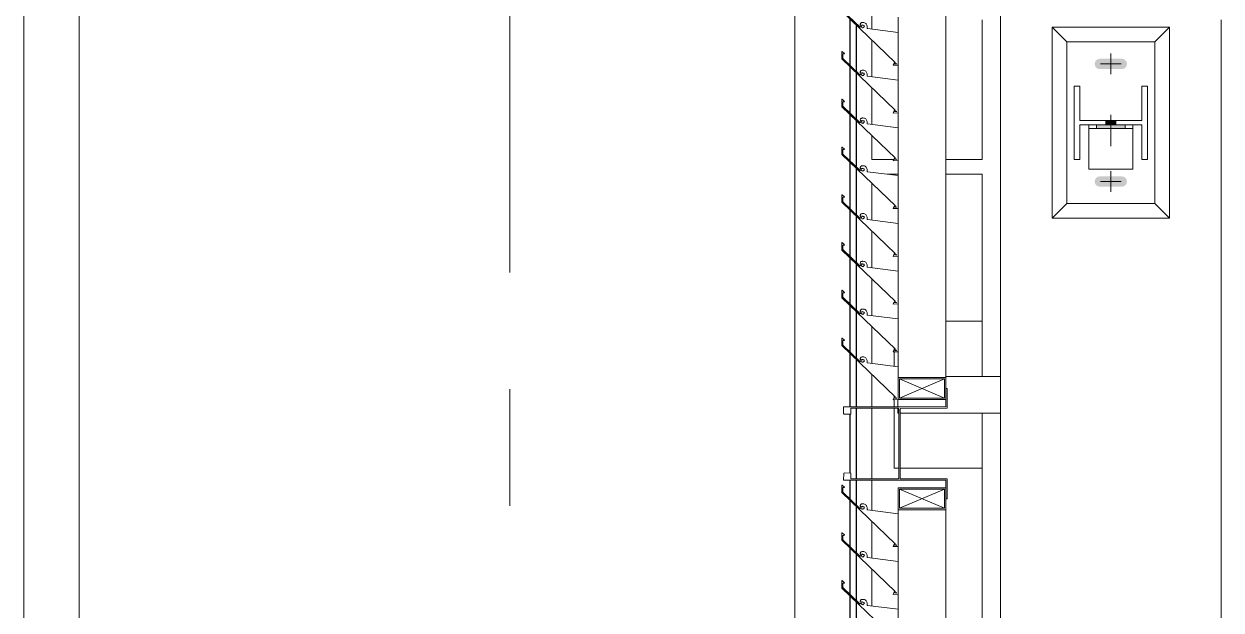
# Model space of a CAD drawing. Header units: millimetres. Extents: x -220592 to 404889, y -217665 to 38245.
# Drawn here: x -995.31 to -979.02, y -1317.69 to -1309.71 of the extents above; entities that cross this region are included whole.
import ezdxf

# ---------------------------------------------------------------- set-up
doc = ezdxf.new("R2010")
doc.units = ezdxf.units.MM
doc.linetypes.add('XKITLINE00', pattern=[0])
doc.layers.add('000 - 0_HIDE_OBJ_FRAMING_DEF_SUB_1', color=7, linetype='Continuous')
doc.layers.add('Part', color=7, linetype='Continuous', lineweight=0)
doc.layers.add('S-GRID', color=7, linetype='Continuous', lineweight=0)

# ---------------------------------------------------------------- blocks, each defined once
blk = doc.blocks.new('*A13469')
at = {"layer": 'S-GRID', "color": 7, "linetype": 'XKITLINE00', "lineweight": 0}
for p, q in [((-177.593349, 95.983905), (-177.593349, 103.921405)), ((-177.593349, 92.808905), (-177.593349, 94.396405))]:
    blk.add_line(p, q, dxfattribs=at)
blk = doc.blocks.new('*A13530')
at = {"layer": '000 - 0_HIDE_OBJ_FRAMING_DEF_SUB_1', "color": 7, "linetype": 'XKITLINE00', "lineweight": 0}
for p, q in [((-184.203349, 100.088511), (-184.203349, 87.288511)), ((-183.453349, 100.088511), (-183.453349, 87.288511))]:
    blk.add_line(p, q, dxfattribs=at)
blk = doc.blocks.new('*A13531')
at = {"layer": '000 - 0_HIDE_OBJ_FRAMING_DEF_SUB_1', "color": 7, "linetype": 'XKITLINE00', "lineweight": 0}
for p, q in [((-170.913334, 67.570805), (-170.913334, 99.680387)), ((-167.913334, 70.570805), (-167.913334, 99.420018))]:
    blk.add_line(p, q, dxfattribs=at)
blk = doc.blocks.new('*A13542')
at = {"layer": 'Part', "color": 7, "linetype": 'XKITLINE00', "lineweight": 0}
for p, q in [((-172.663349, 99.297415), (-172.663349, 99.796167)), ((-171.163349, 97.520764), (-171.163349, 99.420002)), ((-172.663349, 98.647415), (-172.663349, 99.146167)), ((-172.663349, 97.997415), (-172.663349, 98.496167)), ((-172.663349, 97.520764), (-172.663349, 97.846167)), ((-172.663349, 97.520764), (-172.368215, 97.520764)), ((-171.658652, 97.520764), (-171.163349, 97.520764))]:
    blk.add_line(p, q, dxfattribs=at)
blk = doc.blocks.new('*A13543')
at = {"layer": 'Part', "color": 7, "linetype": 'XKITLINE00', "lineweight": 0}
for p, q in [((-173.072824, 99.639018), (-173.073377, 99.539867)), ((-173.073377, 99.539867), (-172.348255, 98.843621)), ((-173.068143, 99.641486), (-173.072824, 99.639018)), ((-173.039494, 99.612598), (-173.068143, 99.641486)), ((-173.058341, 99.546233), (-173.057999, 99.60758)), ((-172.827326, 99.324831), (-173.058341, 99.546233)), ((-173.057999, 99.60758), (-173.040579, 99.607677)), ((-173.040579, 99.607677), (-173.039494, 99.612598)), ((-172.817674, 99.373452), (-172.820428, 99.368389)), ((-172.814002, 99.377895), (-172.817674, 99.373452)), ((-172.809549, 99.381553), (-172.814002, 99.377895)), ((-172.804479, 99.384293), (-172.809549, 99.381553)), ((-172.798978, 99.386012), (-172.804479, 99.384293)), ((-172.79325, 99.386648), (-172.798978, 99.386012)), ((-172.786451, 99.386746), (-172.79325, 99.386648)), ((-172.776238, 99.385961), (-172.786451, 99.386746)), ((-172.766337, 99.383338), (-172.776238, 99.385961)), ((-172.757074, 99.378965), (-172.766337, 99.383338)), ((-172.748758, 99.372986), (-172.757074, 99.378965)), ((-172.741662, 99.3656), (-172.748758, 99.372986)), ((-172.822166, 99.323739), (-172.827326, 99.324831)), ((-172.822163, 99.362893), (-172.822659, 99.355123)), ((-172.822659, 99.355123), (-172.820019, 99.349649)), ((-172.818512, 99.328366), (-172.822166, 99.323739)), ((-172.820428, 99.368389), (-172.822163, 99.362893)), ((-172.820019, 99.349649), (-172.814875, 99.346412)), ((-172.814048, 99.33222), (-172.818512, 99.328366)), ((-172.814875, 99.346412), (-172.808797, 99.3464)), ((-172.808154, 99.332014), (-172.814048, 99.33222)), ((-172.808797, 99.3464), (-172.803641, 99.349618)), ((-172.803971, 99.327857), (-172.808154, 99.332014)), ((-172.800857, 99.320283), (-172.803971, 99.327857)), ((-172.803641, 99.349618), (-172.800699, 99.35509)), ((-172.79619, 99.315497), (-172.800857, 99.320283)), ((-172.800699, 99.35509), (-172.798669, 99.350109)), ((-172.798669, 99.350109), (-172.793858, 99.347702)), ((-172.790114, 99.312707), (-172.79619, 99.315497)), ((-172.793858, 99.347702), (-172.78794, 99.348607)), ((-172.783442, 99.312284), (-172.790114, 99.312707)), ((-172.78794, 99.348607), (-172.78144, 99.348263)), ((-172.78112, 99.319675), (-172.783442, 99.312284)), ((-172.78144, 99.348263), (-172.775472, 99.345665)), ((-172.773955, 99.320619), (-172.78112, 99.319675)), ((-172.775472, 99.345665), (-172.77079, 99.341143)), ((-172.767418, 99.328785), (-172.775124, 99.327679)), ((-172.775124, 99.327679), (-172.773955, 99.320619)), ((-172.77079, 99.341143), (-172.767988, 99.335269)), ((-172.767988, 99.335269), (-172.767418, 99.328785)), ((-172.736022, 99.35705), (-172.741662, 99.3656)), ((-172.732024, 99.34762), (-172.736022, 99.35705)), ((-172.729801, 99.337621), (-172.732024, 99.34762)), ((-172.730912, 99.317251), (-172.729426, 99.327385)), ((-172.730672, 99.311728), (-172.730912, 99.317251)), ((-172.727536, 99.307177), (-172.730672, 99.311728)), ((-172.729426, 99.327385), (-172.729801, 99.337621)), ((-172.722461, 99.304987), (-172.727536, 99.307177)), ((-172.308455, 99.251957), (-172.722461, 99.304987)), ((-172.308462, 98.806287), (-172.308455, 99.251957)), ((-172.360613, 98.837152), (-172.376148, 98.803665)), ((-172.376148, 98.803665), (-172.308462, 98.806287)), ((-172.35549, 98.83674), (-172.360613, 98.837152)), ((-172.355361, 98.824549), (-172.35549, 98.83674)), ((-172.355361, 98.824549), (-172.330378, 98.821409)), ((-172.348255, 98.843621), (-172.345358, 98.825078)), ((-172.345358, 98.825078), (-172.328342, 98.827982)), ((-172.328342, 98.827982), (-172.330378, 98.821409))]:
    blk.add_line(p, q, dxfattribs=at)
blk = doc.blocks.new('*A13544')
at = {"layer": '000 - 0_HIDE_OBJ_FRAMING_DEF_SUB_1', "color": 7, "linetype": 'XKITLINE00', "lineweight": 0}
for p, q in [((-173.713199, 87.288511), (-173.713199, 100.088511)), ((-172.964598, 98.806391), (-172.964598, 99.43542)), ((-172.958493, 98.80054), (-172.958493, 99.429558)), ((-172.87913, 98.724479), (-172.87913, 99.353355)), ((-172.873025, 98.718628), (-172.873025, 99.347493)), ((-172.964598, 98.156391), (-172.964598, 98.78542)), ((-172.958493, 98.15054), (-172.958493, 98.779558)), ((-172.87913, 98.074479), (-172.87913, 98.703355)), ((-172.873025, 98.068628), (-172.873025, 98.697493)), ((-172.964598, 97.506391), (-172.964598, 98.13542)), ((-172.958493, 97.50054), (-172.958493, 98.129558)), ((-172.87913, 97.424479), (-172.87913, 98.053355)), ((-172.873025, 97.418628), (-172.873025, 98.047493)), ((-172.964598, 96.856391), (-172.964598, 97.48542)), ((-172.958493, 96.85054), (-172.958493, 97.479558)), ((-172.87913, 96.774479), (-172.87913, 97.403355)), ((-172.873025, 96.768628), (-172.873025, 97.397493)), ((-172.964598, 96.206391), (-172.964598, 96.83542)), ((-172.958493, 96.20054), (-172.958493, 96.829558)), ((-172.87913, 96.124479), (-172.87913, 96.753355)), ((-172.873025, 96.118628), (-172.873025, 96.747493)), ((-172.964598, 95.556391), (-172.964598, 96.18542)), ((-172.958493, 95.55054), (-172.958493, 96.179558)), ((-172.87913, 95.474479), (-172.87913, 96.103355)), ((-172.873025, 95.468628), (-172.873025, 96.097493)), ((-172.964598, 94.906391), (-172.964598, 95.53542)), ((-172.958493, 94.90054), (-172.958493, 95.529558)), ((-172.87913, 94.824479), (-172.87913, 95.453355)), ((-172.873025, 94.818628), (-172.873025, 95.447493)), ((-172.964598, 94.156152), (-172.964598, 94.88542)), ((-172.958493, 94.156153), (-172.958493, 94.879558)), ((-172.87913, 94.156167), (-172.87913, 94.803355)), ((-172.873025, 94.156168), (-172.873025, 94.797493)), ((-172.964598, 93.255476), (-172.964598, 94.056201)), ((-172.958493, 93.255422), (-172.958493, 94.056147)), ((-172.87913, 93.176249), (-172.87913, 94.136167)), ((-172.873025, 93.176258), (-172.873025, 94.136168)), ((-172.964598, 92.906391), (-172.964598, 93.156152)), ((-172.958493, 92.90054), (-172.958493, 93.156153)), ((-172.87913, 92.824479), (-172.87913, 93.156167)), ((-172.873025, 92.818628), (-172.873025, 93.156168)), ((-172.964598, 92.256391), (-172.964598, 92.88542)), ((-172.958493, 92.25054), (-172.958493, 92.879558)), ((-172.87913, 92.174479), (-172.87913, 92.803355)), ((-172.873025, 92.168628), (-172.873025, 92.797493)), ((-172.964598, 91.606391), (-172.964598, 92.23542)), ((-172.958493, 91.60054), (-172.958493, 92.229558)), ((-172.87913, 91.524479), (-172.87913, 92.153355)), ((-172.873025, 91.518628), (-172.873025, 92.147493)), ((-172.964598, 90.956391), (-172.964598, 91.58542)), ((-172.958493, 90.95054), (-172.958493, 91.579558)), ((-172.87913, 90.874479), (-172.87913, 91.503355)), ((-172.873025, 90.868628), (-172.873025, 91.497493))]:
    blk.add_line(p, q, dxfattribs=at)
blk = doc.blocks.new('*A13545')
at = {"layer": 'Part', "color": 7, "linetype": 'XKITLINE00', "lineweight": 0}
for p, q in [((-171.658652, 99.730736), (-171.658652, 99.776161)), ((-171.658652, 99.603111), (-171.658652, 99.669023)), ((-171.658652, 94.556275), (-171.658652, 99.581115)), ((-172.308652, 99.251982), (-172.308652, 99.456279)), ((-172.308652, 98.601982), (-172.308652, 98.806279)), ((-172.308652, 97.951982), (-172.308652, 98.156279)), ((-172.308652, 97.301982), (-172.308652, 97.506279)), ((-172.308652, 96.651982), (-172.308652, 96.856279)), ((-172.308652, 96.001982), (-172.308652, 96.206279)), ((-172.308652, 95.351982), (-172.308652, 95.556279)), ((-172.308652, 94.701982), (-172.308652, 94.906279))]:
    blk.add_line(p, q, dxfattribs=at)
blk = doc.blocks.new('*A13720')
at = {"layer": 'Part', "color": 7, "linetype": 'XKITLINE00', "lineweight": 0}
for p, q in [((-172.455279, 97.320764), (-172.308652, 97.320764)), ((-171.658652, 97.320764), (-171.163349, 97.320764)), ((-171.163349, 94.570764), (-171.163349, 97.320764)), ((-172.663349, 96.697415), (-172.663349, 97.196167)), ((-172.663349, 96.047415), (-172.663349, 96.546167)), ((-172.663349, 95.397415), (-172.663349, 95.896167)), ((-172.663349, 94.747415), (-172.663349, 95.246167)), ((-172.663349, 94.156204), (-172.663349, 94.596167)), ((-172.663349, 93.176542), (-172.663349, 94.136204)), ((-171.163349, 87.188511), (-171.163349, 94.070764)), ((-172.663349, 92.747415), (-172.663349, 93.156204)), ((-172.663349, 92.097415), (-172.663349, 92.596167)), ((-172.663349, 91.447415), (-172.663349, 91.946167))]:
    blk.add_line(p, q, dxfattribs=at)
blk = doc.blocks.new('*A13721')
at = {"layer": 'Part', "color": 7, "linetype": 'XKITLINE00', "lineweight": 0}
for p, q in [((-173.072824, 95.089018), (-173.073377, 94.989867)), ((-173.073377, 94.989867), (-172.348255, 94.293621)), ((-173.068143, 95.091486), (-173.072824, 95.089018)), ((-173.039494, 95.062598), (-173.068143, 95.091486)), ((-173.058341, 94.996233), (-173.057999, 95.05758)), ((-172.827326, 94.774831), (-173.058341, 94.996233)), ((-173.057999, 95.05758), (-173.040579, 95.057677)), ((-173.040579, 95.057677), (-173.039494, 95.062598)), ((-172.822163, 94.812893), (-172.822659, 94.805123)), ((-172.820428, 94.818389), (-172.822163, 94.812893)), ((-172.817674, 94.823452), (-172.820428, 94.818389)), ((-172.814002, 94.827895), (-172.817674, 94.823452)), ((-172.809549, 94.831553), (-172.814002, 94.827895)), ((-172.804479, 94.834293), (-172.809549, 94.831553)), ((-172.798978, 94.836012), (-172.804479, 94.834293)), ((-172.79325, 94.836648), (-172.798978, 94.836012)), ((-172.786451, 94.836746), (-172.79325, 94.836648)), ((-172.776238, 94.835961), (-172.786451, 94.836746)), ((-172.766337, 94.833338), (-172.776238, 94.835961)), ((-172.757074, 94.828965), (-172.766337, 94.833338)), ((-172.748758, 94.822986), (-172.757074, 94.828965)), ((-172.741662, 94.8156), (-172.748758, 94.822986)), ((-172.736022, 94.80705), (-172.741662, 94.8156)), ((-172.822166, 94.773739), (-172.827326, 94.774831)), ((-172.822659, 94.805123), (-172.820019, 94.799649)), ((-172.818512, 94.778366), (-172.822166, 94.773739)), ((-172.820019, 94.799649), (-172.814875, 94.796412)), ((-172.814048, 94.78222), (-172.818512, 94.778366)), ((-172.814875, 94.796412), (-172.808797, 94.7964)), ((-172.808154, 94.782014), (-172.814048, 94.78222)), ((-172.808797, 94.7964), (-172.803641, 94.799618)), ((-172.803971, 94.777857), (-172.808154, 94.782014)), ((-172.800857, 94.770283), (-172.803971, 94.777857)), ((-172.803641, 94.799618), (-172.800699, 94.80509)), ((-172.79619, 94.765497), (-172.800857, 94.770283)), ((-172.800699, 94.80509), (-172.798669, 94.800109)), ((-172.798669, 94.800109), (-172.793858, 94.797702)), ((-172.790114, 94.762707), (-172.79619, 94.765497)), ((-172.793858, 94.797702), (-172.78794, 94.798607)), ((-172.783442, 94.762284), (-172.790114, 94.762707)), ((-172.78794, 94.798607), (-172.78144, 94.798263)), ((-172.78112, 94.769675), (-172.783442, 94.762284)), ((-172.78144, 94.798263), (-172.775472, 94.795665)), ((-172.773955, 94.770619), (-172.78112, 94.769675)), ((-172.775472, 94.795665), (-172.77079, 94.791143)), ((-172.767418, 94.778785), (-172.775124, 94.777679)), ((-172.775124, 94.777679), (-172.773955, 94.770619)), ((-172.77079, 94.791143), (-172.767988, 94.785269)), ((-172.767988, 94.785269), (-172.767418, 94.778785)), ((-172.732024, 94.79762), (-172.736022, 94.80705)), ((-172.729801, 94.787621), (-172.732024, 94.79762)), ((-172.730912, 94.767251), (-172.729426, 94.777385)), ((-172.730672, 94.761728), (-172.730912, 94.767251)), ((-172.727536, 94.757177), (-172.730672, 94.761728)), ((-172.729426, 94.777385), (-172.729801, 94.787621)), ((-172.722461, 94.754987), (-172.727536, 94.757177)), ((-172.308455, 94.701957), (-172.722461, 94.754987)), ((-172.308462, 94.256287), (-172.308455, 94.701957)), ((-172.360613, 94.287152), (-172.376148, 94.253665)), ((-172.376148, 94.253665), (-172.308462, 94.256287)), ((-172.35549, 94.28674), (-172.360613, 94.287152)), ((-172.355361, 94.274549), (-172.35549, 94.28674)), ((-172.355361, 94.274549), (-172.330378, 94.271409)), ((-172.348255, 94.293621), (-172.345358, 94.275078)), ((-172.345358, 94.275078), (-172.328342, 94.277982)), ((-172.328342, 94.277982), (-172.330378, 94.271409))]:
    blk.add_line(p, q, dxfattribs=at)
blk = doc.blocks.new('*A13722')
at = {"layer": 'Part', "color": 7, "linetype": 'XKITLINE00', "lineweight": 0}
for p, q in [((-173.072824, 95.739018), (-173.073377, 95.639867)), ((-173.073377, 95.639867), (-172.348255, 94.943621)), ((-173.068143, 95.741486), (-173.072824, 95.739018)), ((-173.039494, 95.712598), (-173.068143, 95.741486)), ((-173.058341, 95.646233), (-173.057999, 95.70758)), ((-172.827326, 95.424831), (-173.058341, 95.646233)), ((-173.057999, 95.70758), (-173.040579, 95.707677)), ((-173.040579, 95.707677), (-173.039494, 95.712598)), ((-172.822163, 95.462893), (-172.822659, 95.455123)), ((-172.820428, 95.468389), (-172.822163, 95.462893)), ((-172.817674, 95.473452), (-172.820428, 95.468389)), ((-172.814002, 95.477895), (-172.817674, 95.473452)), ((-172.809549, 95.481553), (-172.814002, 95.477895)), ((-172.804479, 95.484293), (-172.809549, 95.481553)), ((-172.798978, 95.486012), (-172.804479, 95.484293)), ((-172.79325, 95.486648), (-172.798978, 95.486012)), ((-172.786451, 95.486746), (-172.79325, 95.486648)), ((-172.776238, 95.485961), (-172.786451, 95.486746)), ((-172.766337, 95.483338), (-172.776238, 95.485961)), ((-172.757074, 95.478965), (-172.766337, 95.483338)), ((-172.748758, 95.472986), (-172.757074, 95.478965)), ((-172.741662, 95.4656), (-172.748758, 95.472986)), ((-172.736022, 95.45705), (-172.741662, 95.4656)), ((-172.822166, 95.423739), (-172.827326, 95.424831)), ((-172.822659, 95.455123), (-172.820019, 95.449649)), ((-172.818512, 95.428366), (-172.822166, 95.423739)), ((-172.820019, 95.449649), (-172.814875, 95.446412)), ((-172.814048, 95.43222), (-172.818512, 95.428366)), ((-172.814875, 95.446412), (-172.808797, 95.4464)), ((-172.808154, 95.432014), (-172.814048, 95.43222)), ((-172.808797, 95.4464), (-172.803641, 95.449618)), ((-172.803971, 95.427857), (-172.808154, 95.432014)), ((-172.800857, 95.420283), (-172.803971, 95.427857)), ((-172.803641, 95.449618), (-172.800699, 95.45509)), ((-172.79619, 95.415497), (-172.800857, 95.420283)), ((-172.800699, 95.45509), (-172.798669, 95.450109)), ((-172.798669, 95.450109), (-172.793858, 95.447702)), ((-172.790114, 95.412707), (-172.79619, 95.415497)), ((-172.793858, 95.447702), (-172.78794, 95.448607)), ((-172.783442, 95.412284), (-172.790114, 95.412707)), ((-172.78794, 95.448607), (-172.78144, 95.448263)), ((-172.78112, 95.419675), (-172.783442, 95.412284)), ((-172.78144, 95.448263), (-172.775472, 95.445665)), ((-172.773955, 95.420619), (-172.78112, 95.419675)), ((-172.775472, 95.445665), (-172.77079, 95.441143)), ((-172.767418, 95.428785), (-172.775124, 95.427679)), ((-172.775124, 95.427679), (-172.773955, 95.420619)), ((-172.77079, 95.441143), (-172.767988, 95.435269)), ((-172.767988, 95.435269), (-172.767418, 95.428785)), ((-172.732024, 95.44762), (-172.736022, 95.45705)), ((-172.729801, 95.437621), (-172.732024, 95.44762)), ((-172.730912, 95.417251), (-172.729426, 95.427385)), ((-172.730672, 95.411728), (-172.730912, 95.417251)), ((-172.727536, 95.407177), (-172.730672, 95.411728)), ((-172.729426, 95.427385), (-172.729801, 95.437621)), ((-172.722461, 95.404987), (-172.727536, 95.407177)), ((-172.308455, 95.351957), (-172.722461, 95.404987)), ((-172.308462, 94.906287), (-172.308455, 95.351957)), ((-172.360613, 94.937152), (-172.376148, 94.903665)), ((-172.376148, 94.903665), (-172.308462, 94.906287)), ((-172.35549, 94.93674), (-172.360613, 94.937152)), ((-172.355361, 94.924549), (-172.35549, 94.93674)), ((-172.355361, 94.924549), (-172.330378, 94.921409)), ((-172.348255, 94.943621), (-172.345358, 94.925078)), ((-172.345358, 94.925078), (-172.328342, 94.927982)), ((-172.328342, 94.927982), (-172.330378, 94.921409))]:
    blk.add_line(p, q, dxfattribs=at)
blk = doc.blocks.new('*A13723')
at = {"layer": 'Part', "color": 7, "linetype": 'XKITLINE00', "lineweight": 0}
for p, q in [((-173.072824, 96.389018), (-173.073377, 96.289867)), ((-173.073377, 96.289867), (-172.348255, 95.593621)), ((-173.068143, 96.391486), (-173.072824, 96.389018)), ((-173.039494, 96.362598), (-173.068143, 96.391486)), ((-173.058341, 96.296233), (-173.057999, 96.35758)), ((-172.827326, 96.074831), (-173.058341, 96.296233)), ((-173.057999, 96.35758), (-173.040579, 96.357677)), ((-173.040579, 96.357677), (-173.039494, 96.362598)), ((-172.822163, 96.112893), (-172.822659, 96.105123)), ((-172.820428, 96.118389), (-172.822163, 96.112893)), ((-172.817674, 96.123452), (-172.820428, 96.118389)), ((-172.814002, 96.127895), (-172.817674, 96.123452)), ((-172.809549, 96.131553), (-172.814002, 96.127895)), ((-172.804479, 96.134293), (-172.809549, 96.131553)), ((-172.798978, 96.136012), (-172.804479, 96.134293)), ((-172.79325, 96.136648), (-172.798978, 96.136012)), ((-172.786451, 96.136746), (-172.79325, 96.136648)), ((-172.776238, 96.135961), (-172.786451, 96.136746)), ((-172.766337, 96.133338), (-172.776238, 96.135961)), ((-172.757074, 96.128965), (-172.766337, 96.133338)), ((-172.748758, 96.122986), (-172.757074, 96.128965)), ((-172.741662, 96.1156), (-172.748758, 96.122986)), ((-172.736022, 96.10705), (-172.741662, 96.1156)), ((-172.822166, 96.073739), (-172.827326, 96.074831)), ((-172.822659, 96.105123), (-172.820019, 96.099649)), ((-172.818512, 96.078366), (-172.822166, 96.073739)), ((-172.820019, 96.099649), (-172.814875, 96.096412)), ((-172.814048, 96.08222), (-172.818512, 96.078366)), ((-172.814875, 96.096412), (-172.808797, 96.0964)), ((-172.808154, 96.082014), (-172.814048, 96.08222)), ((-172.808797, 96.0964), (-172.803641, 96.099618)), ((-172.803971, 96.077857), (-172.808154, 96.082014)), ((-172.800857, 96.070283), (-172.803971, 96.077857)), ((-172.803641, 96.099618), (-172.800699, 96.10509)), ((-172.79619, 96.065497), (-172.800857, 96.070283)), ((-172.800699, 96.10509), (-172.798669, 96.100109)), ((-172.798669, 96.100109), (-172.793858, 96.097702)), ((-172.790114, 96.062707), (-172.79619, 96.065497)), ((-172.793858, 96.097702), (-172.78794, 96.098607)), ((-172.783442, 96.062284), (-172.790114, 96.062707)), ((-172.78794, 96.098607), (-172.78144, 96.098263)), ((-172.78112, 96.069675), (-172.783442, 96.062284)), ((-172.78144, 96.098263), (-172.775472, 96.095665)), ((-172.773955, 96.070619), (-172.78112, 96.069675)), ((-172.775472, 96.095665), (-172.77079, 96.091143)), ((-172.767418, 96.078785), (-172.775124, 96.077679)), ((-172.775124, 96.077679), (-172.773955, 96.070619)), ((-172.77079, 96.091143), (-172.767988, 96.085269)), ((-172.767988, 96.085269), (-172.767418, 96.078785)), ((-172.732024, 96.09762), (-172.736022, 96.10705)), ((-172.729801, 96.087621), (-172.732024, 96.09762)), ((-172.730912, 96.067251), (-172.729426, 96.077385)), ((-172.730672, 96.061728), (-172.730912, 96.067251)), ((-172.727536, 96.057177), (-172.730672, 96.061728)), ((-172.729426, 96.077385), (-172.729801, 96.087621)), ((-172.722461, 96.054987), (-172.727536, 96.057177)), ((-172.308455, 96.001957), (-172.722461, 96.054987)), ((-172.308462, 95.556287), (-172.308455, 96.001957)), ((-172.360613, 95.587152), (-172.376148, 95.553665)), ((-172.376148, 95.553665), (-172.308462, 95.556287)), ((-172.35549, 95.58674), (-172.360613, 95.587152)), ((-172.355361, 95.574549), (-172.35549, 95.58674)), ((-172.355361, 95.574549), (-172.330378, 95.571409)), ((-172.348255, 95.593621), (-172.345358, 95.575078)), ((-172.345358, 95.575078), (-172.328342, 95.577982)), ((-172.328342, 95.577982), (-172.330378, 95.571409))]:
    blk.add_line(p, q, dxfattribs=at)
blk = doc.blocks.new('*A13724')
at = {"layer": 'Part', "color": 7, "linetype": 'XKITLINE00', "lineweight": 0}
for p, q in [((-173.072824, 97.039018), (-173.073377, 96.939867)), ((-173.073377, 96.939867), (-172.348255, 96.243621)), ((-173.068143, 97.041486), (-173.072824, 97.039018)), ((-173.039494, 97.012598), (-173.068143, 97.041486)), ((-173.058341, 96.946233), (-173.057999, 97.00758)), ((-172.827326, 96.724831), (-173.058341, 96.946233)), ((-173.057999, 97.00758), (-173.040579, 97.007677)), ((-173.040579, 97.007677), (-173.039494, 97.012598)), ((-172.822163, 96.762893), (-172.822659, 96.755123)), ((-172.820428, 96.768389), (-172.822163, 96.762893)), ((-172.817674, 96.773452), (-172.820428, 96.768389)), ((-172.814002, 96.777895), (-172.817674, 96.773452)), ((-172.809549, 96.781553), (-172.814002, 96.777895)), ((-172.804479, 96.784293), (-172.809549, 96.781553)), ((-172.798978, 96.786012), (-172.804479, 96.784293)), ((-172.79325, 96.786648), (-172.798978, 96.786012)), ((-172.786451, 96.786746), (-172.79325, 96.786648)), ((-172.776238, 96.785961), (-172.786451, 96.786746)), ((-172.766337, 96.783338), (-172.776238, 96.785961)), ((-172.757074, 96.778965), (-172.766337, 96.783338)), ((-172.748758, 96.772986), (-172.757074, 96.778965)), ((-172.741662, 96.7656), (-172.748758, 96.772986)), ((-172.736022, 96.75705), (-172.741662, 96.7656)), ((-172.822166, 96.723739), (-172.827326, 96.724831)), ((-172.822659, 96.755123), (-172.820019, 96.749649)), ((-172.818512, 96.728366), (-172.822166, 96.723739)), ((-172.820019, 96.749649), (-172.814875, 96.746412)), ((-172.814048, 96.73222), (-172.818512, 96.728366)), ((-172.814875, 96.746412), (-172.808797, 96.7464)), ((-172.808154, 96.732014), (-172.814048, 96.73222)), ((-172.808797, 96.7464), (-172.803641, 96.749618)), ((-172.803971, 96.727857), (-172.808154, 96.732014)), ((-172.800857, 96.720283), (-172.803971, 96.727857)), ((-172.803641, 96.749618), (-172.800699, 96.75509)), ((-172.79619, 96.715497), (-172.800857, 96.720283)), ((-172.800699, 96.75509), (-172.798669, 96.750109)), ((-172.798669, 96.750109), (-172.793858, 96.747702)), ((-172.790114, 96.712707), (-172.79619, 96.715497)), ((-172.793858, 96.747702), (-172.78794, 96.748607)), ((-172.783442, 96.712284), (-172.790114, 96.712707)), ((-172.78794, 96.748607), (-172.78144, 96.748263)), ((-172.78112, 96.719675), (-172.783442, 96.712284)), ((-172.78144, 96.748263), (-172.775472, 96.745665)), ((-172.773955, 96.720619), (-172.78112, 96.719675)), ((-172.775472, 96.745665), (-172.77079, 96.741143)), ((-172.767418, 96.728785), (-172.775124, 96.727679)), ((-172.775124, 96.727679), (-172.773955, 96.720619)), ((-172.77079, 96.741143), (-172.767988, 96.735269)), ((-172.767988, 96.735269), (-172.767418, 96.728785)), ((-172.732024, 96.74762), (-172.736022, 96.75705)), ((-172.729801, 96.737621), (-172.732024, 96.74762)), ((-172.730912, 96.717251), (-172.729426, 96.727385)), ((-172.730672, 96.711728), (-172.730912, 96.717251)), ((-172.727536, 96.707177), (-172.730672, 96.711728)), ((-172.729426, 96.727385), (-172.729801, 96.737621)), ((-172.722461, 96.704987), (-172.727536, 96.707177)), ((-172.308455, 96.651957), (-172.722461, 96.704987)), ((-172.308462, 96.206287), (-172.308455, 96.651957)), ((-172.360613, 96.237152), (-172.376148, 96.203665)), ((-172.376148, 96.203665), (-172.308462, 96.206287)), ((-172.35549, 96.23674), (-172.360613, 96.237152)), ((-172.355361, 96.224549), (-172.35549, 96.23674)), ((-172.355361, 96.224549), (-172.330378, 96.221409)), ((-172.348255, 96.243621), (-172.345358, 96.225078)), ((-172.345358, 96.225078), (-172.328342, 96.227982)), ((-172.328342, 96.227982), (-172.330378, 96.221409))]:
    blk.add_line(p, q, dxfattribs=at)
blk = doc.blocks.new('*A13725')
at = {"layer": 'Part', "color": 7, "linetype": 'XKITLINE00', "lineweight": 0}
for p, q in [((-173.072824, 97.689018), (-173.073377, 97.589867)), ((-173.073377, 97.589867), (-172.348255, 96.893621)), ((-173.068143, 97.691486), (-173.072824, 97.689018)), ((-173.039494, 97.662598), (-173.068143, 97.691486)), ((-173.058341, 97.596233), (-173.057999, 97.65758)), ((-172.827326, 97.374831), (-173.058341, 97.596233)), ((-173.057999, 97.65758), (-173.040579, 97.657677)), ((-173.040579, 97.657677), (-173.039494, 97.662598)), ((-172.820428, 97.418389), (-172.822163, 97.412893)), ((-172.817674, 97.423452), (-172.820428, 97.418389)), ((-172.814002, 97.427895), (-172.817674, 97.423452)), ((-172.809549, 97.431553), (-172.814002, 97.427895)), ((-172.804479, 97.434293), (-172.809549, 97.431553)), ((-172.798978, 97.436012), (-172.804479, 97.434293)), ((-172.79325, 97.436648), (-172.798978, 97.436012)), ((-172.786451, 97.436746), (-172.79325, 97.436648)), ((-172.776238, 97.435961), (-172.786451, 97.436746)), ((-172.766337, 97.433338), (-172.776238, 97.435961)), ((-172.757074, 97.428965), (-172.766337, 97.433338)), ((-172.748758, 97.422986), (-172.757074, 97.428965)), ((-172.741662, 97.4156), (-172.748758, 97.422986)), ((-172.736022, 97.40705), (-172.741662, 97.4156)), ((-172.822166, 97.373739), (-172.827326, 97.374831)), ((-172.822163, 97.412893), (-172.822659, 97.405123)), ((-172.822659, 97.405123), (-172.820019, 97.399649)), ((-172.818512, 97.378366), (-172.822166, 97.373739)), ((-172.820019, 97.399649), (-172.814875, 97.396412)), ((-172.814048, 97.38222), (-172.818512, 97.378366)), ((-172.814875, 97.396412), (-172.808797, 97.3964)), ((-172.808154, 97.382014), (-172.814048, 97.38222)), ((-172.808797, 97.3964), (-172.803641, 97.399618)), ((-172.803971, 97.377857), (-172.808154, 97.382014)), ((-172.800857, 97.370283), (-172.803971, 97.377857)), ((-172.803641, 97.399618), (-172.800699, 97.40509)), ((-172.79619, 97.365497), (-172.800857, 97.370283)), ((-172.800699, 97.40509), (-172.798669, 97.400109)), ((-172.798669, 97.400109), (-172.793858, 97.397702)), ((-172.790114, 97.362707), (-172.79619, 97.365497)), ((-172.793858, 97.397702), (-172.78794, 97.398607)), ((-172.783442, 97.362284), (-172.790114, 97.362707)), ((-172.78794, 97.398607), (-172.78144, 97.398263)), ((-172.78112, 97.369675), (-172.783442, 97.362284)), ((-172.78144, 97.398263), (-172.775472, 97.395665)), ((-172.773955, 97.370619), (-172.78112, 97.369675)), ((-172.775472, 97.395665), (-172.77079, 97.391143)), ((-172.767418, 97.378785), (-172.775124, 97.377679)), ((-172.775124, 97.377679), (-172.773955, 97.370619)), ((-172.77079, 97.391143), (-172.767988, 97.385269)), ((-172.767988, 97.385269), (-172.767418, 97.378785)), ((-172.732024, 97.39762), (-172.736022, 97.40705)), ((-172.729801, 97.387621), (-172.732024, 97.39762)), ((-172.730912, 97.367251), (-172.729426, 97.377385)), ((-172.730672, 97.361728), (-172.730912, 97.367251)), ((-172.727536, 97.357177), (-172.730672, 97.361728)), ((-172.729426, 97.377385), (-172.729801, 97.387621)), ((-172.722461, 97.354987), (-172.727536, 97.357177)), ((-172.308455, 97.301957), (-172.722461, 97.354987)), ((-172.308462, 96.856287), (-172.308455, 97.301957)), ((-172.360613, 96.887152), (-172.376148, 96.853665)), ((-172.376148, 96.853665), (-172.308462, 96.856287)), ((-172.35549, 96.88674), (-172.360613, 96.887152)), ((-172.355361, 96.874549), (-172.35549, 96.88674)), ((-172.355361, 96.874549), (-172.330378, 96.871409)), ((-172.348255, 96.893621), (-172.345358, 96.875078)), ((-172.345358, 96.875078), (-172.328342, 96.877982)), ((-172.328342, 96.877982), (-172.330378, 96.871409))]:
    blk.add_line(p, q, dxfattribs=at)
blk = doc.blocks.new('*A13726')
at = {"layer": 'Part', "color": 7, "linetype": 'XKITLINE00', "lineweight": 0}
for p, q in [((-173.072824, 98.339018), (-173.073377, 98.239867)), ((-173.073377, 98.239867), (-172.348255, 97.543621)), ((-173.068143, 98.341486), (-173.072824, 98.339018)), ((-173.039494, 98.312598), (-173.068143, 98.341486)), ((-173.058341, 98.246233), (-173.057999, 98.30758)), ((-172.827326, 98.024831), (-173.058341, 98.246233)), ((-173.057999, 98.30758), (-173.040579, 98.307677)), ((-173.040579, 98.307677), (-173.039494, 98.312598)), ((-172.820428, 98.068389), (-172.822163, 98.062893)), ((-172.817674, 98.073452), (-172.820428, 98.068389)), ((-172.814002, 98.077895), (-172.817674, 98.073452)), ((-172.809549, 98.081553), (-172.814002, 98.077895)), ((-172.804479, 98.084293), (-172.809549, 98.081553)), ((-172.798978, 98.086012), (-172.804479, 98.084293)), ((-172.79325, 98.086648), (-172.798978, 98.086012)), ((-172.786451, 98.086746), (-172.79325, 98.086648)), ((-172.776238, 98.085961), (-172.786451, 98.086746)), ((-172.766337, 98.083338), (-172.776238, 98.085961)), ((-172.757074, 98.078965), (-172.766337, 98.083338)), ((-172.748758, 98.072986), (-172.757074, 98.078965)), ((-172.741662, 98.0656), (-172.748758, 98.072986)), ((-172.822166, 98.023739), (-172.827326, 98.024831)), ((-172.822163, 98.062893), (-172.822659, 98.055123)), ((-172.822659, 98.055123), (-172.820019, 98.049649)), ((-172.818512, 98.028366), (-172.822166, 98.023739)), ((-172.820019, 98.049649), (-172.814875, 98.046412)), ((-172.814048, 98.03222), (-172.818512, 98.028366)), ((-172.814875, 98.046412), (-172.808797, 98.0464)), ((-172.808154, 98.032014), (-172.814048, 98.03222)), ((-172.808797, 98.0464), (-172.803641, 98.049618)), ((-172.803971, 98.027857), (-172.808154, 98.032014)), ((-172.800857, 98.020283), (-172.803971, 98.027857)), ((-172.803641, 98.049618), (-172.800699, 98.05509)), ((-172.79619, 98.015497), (-172.800857, 98.020283)), ((-172.800699, 98.05509), (-172.798669, 98.050109)), ((-172.798669, 98.050109), (-172.793858, 98.047702)), ((-172.790114, 98.012707), (-172.79619, 98.015497)), ((-172.793858, 98.047702), (-172.78794, 98.048607)), ((-172.783442, 98.012284), (-172.790114, 98.012707)), ((-172.78794, 98.048607), (-172.78144, 98.048263)), ((-172.78112, 98.019675), (-172.783442, 98.012284)), ((-172.78144, 98.048263), (-172.775472, 98.045665)), ((-172.773955, 98.020619), (-172.78112, 98.019675)), ((-172.775472, 98.045665), (-172.77079, 98.041143)), ((-172.767418, 98.028785), (-172.775124, 98.027679)), ((-172.775124, 98.027679), (-172.773955, 98.020619)), ((-172.77079, 98.041143), (-172.767988, 98.035269)), ((-172.767988, 98.035269), (-172.767418, 98.028785)), ((-172.736022, 98.05705), (-172.741662, 98.0656)), ((-172.732024, 98.04762), (-172.736022, 98.05705)), ((-172.729801, 98.037621), (-172.732024, 98.04762)), ((-172.730912, 98.017251), (-172.729426, 98.027385)), ((-172.730672, 98.011728), (-172.730912, 98.017251)), ((-172.727536, 98.007177), (-172.730672, 98.011728)), ((-172.729426, 98.027385), (-172.729801, 98.037621)), ((-172.722461, 98.004987), (-172.727536, 98.007177)), ((-172.308455, 97.951957), (-172.722461, 98.004987)), ((-172.308462, 97.506287), (-172.308455, 97.951957)), ((-172.360613, 97.537152), (-172.376148, 97.503665)), ((-172.376148, 97.503665), (-172.308462, 97.506287)), ((-172.35549, 97.53674), (-172.360613, 97.537152)), ((-172.355361, 97.524549), (-172.35549, 97.53674)), ((-172.355361, 97.524549), (-172.330378, 97.521409)), ((-172.348255, 97.543621), (-172.345358, 97.525078)), ((-172.345358, 97.525078), (-172.328342, 97.527982)), ((-172.328342, 97.527982), (-172.330378, 97.521409))]:
    blk.add_line(p, q, dxfattribs=at)
blk = doc.blocks.new('*A13727')
at = {"layer": 'Part', "color": 7, "linetype": 'XKITLINE00', "lineweight": 0}
for p, q in [((-173.072824, 98.989018), (-173.073377, 98.889867)), ((-173.073377, 98.889867), (-172.348255, 98.193621)), ((-173.068143, 98.991486), (-173.072824, 98.989018)), ((-173.039494, 98.962598), (-173.068143, 98.991486)), ((-173.058341, 98.896233), (-173.057999, 98.95758)), ((-172.827326, 98.674831), (-173.058341, 98.896233)), ((-173.057999, 98.95758), (-173.040579, 98.957677)), ((-173.040579, 98.957677), (-173.039494, 98.962598)), ((-172.820428, 98.718389), (-172.822163, 98.712893)), ((-172.817674, 98.723452), (-172.820428, 98.718389)), ((-172.814002, 98.727895), (-172.817674, 98.723452)), ((-172.809549, 98.731553), (-172.814002, 98.727895)), ((-172.804479, 98.734293), (-172.809549, 98.731553)), ((-172.798978, 98.736012), (-172.804479, 98.734293)), ((-172.79325, 98.736648), (-172.798978, 98.736012)), ((-172.786451, 98.736746), (-172.79325, 98.736648)), ((-172.776238, 98.735961), (-172.786451, 98.736746)), ((-172.766337, 98.733338), (-172.776238, 98.735961)), ((-172.757074, 98.728965), (-172.766337, 98.733338)), ((-172.748758, 98.722986), (-172.757074, 98.728965)), ((-172.741662, 98.7156), (-172.748758, 98.722986)), ((-172.822166, 98.673739), (-172.827326, 98.674831)), ((-172.822163, 98.712893), (-172.822659, 98.705123)), ((-172.822659, 98.705123), (-172.820019, 98.699649)), ((-172.818512, 98.678366), (-172.822166, 98.673739)), ((-172.820019, 98.699649), (-172.814875, 98.696412)), ((-172.814048, 98.68222), (-172.818512, 98.678366)), ((-172.814875, 98.696412), (-172.808797, 98.6964)), ((-172.808154, 98.682014), (-172.814048, 98.68222)), ((-172.808797, 98.6964), (-172.803641, 98.699618)), ((-172.803971, 98.677857), (-172.808154, 98.682014)), ((-172.800857, 98.670283), (-172.803971, 98.677857)), ((-172.803641, 98.699618), (-172.800699, 98.70509)), ((-172.79619, 98.665497), (-172.800857, 98.670283)), ((-172.800699, 98.70509), (-172.798669, 98.700109)), ((-172.798669, 98.700109), (-172.793858, 98.697702)), ((-172.790114, 98.662707), (-172.79619, 98.665497)), ((-172.793858, 98.697702), (-172.78794, 98.698607)), ((-172.783442, 98.662284), (-172.790114, 98.662707)), ((-172.78794, 98.698607), (-172.78144, 98.698263)), ((-172.78112, 98.669675), (-172.783442, 98.662284)), ((-172.78144, 98.698263), (-172.775472, 98.695665)), ((-172.773955, 98.670619), (-172.78112, 98.669675)), ((-172.775472, 98.695665), (-172.77079, 98.691143)), ((-172.767418, 98.678785), (-172.775124, 98.677679)), ((-172.775124, 98.677679), (-172.773955, 98.670619)), ((-172.77079, 98.691143), (-172.767988, 98.685269)), ((-172.767988, 98.685269), (-172.767418, 98.678785)), ((-172.736022, 98.70705), (-172.741662, 98.7156)), ((-172.732024, 98.69762), (-172.736022, 98.70705)), ((-172.729801, 98.687621), (-172.732024, 98.69762)), ((-172.730912, 98.667251), (-172.729426, 98.677385)), ((-172.730672, 98.661728), (-172.730912, 98.667251)), ((-172.727536, 98.657177), (-172.730672, 98.661728)), ((-172.729426, 98.677385), (-172.729801, 98.687621)), ((-172.722461, 98.654987), (-172.727536, 98.657177)), ((-172.308455, 98.601957), (-172.722461, 98.654987)), ((-172.308462, 98.156287), (-172.308455, 98.601957)), ((-172.360613, 98.187152), (-172.376148, 98.153665)), ((-172.376148, 98.153665), (-172.308462, 98.156287)), ((-172.35549, 98.18674), (-172.360613, 98.187152)), ((-172.355361, 98.174549), (-172.35549, 98.18674)), ((-172.355361, 98.174549), (-172.330378, 98.171409)), ((-172.348255, 98.193621), (-172.345358, 98.175078)), ((-172.345358, 98.175078), (-172.328342, 98.177982)), ((-172.328342, 98.177982), (-172.330378, 98.171409))]:
    blk.add_line(p, q, dxfattribs=at)
blk = doc.blocks.new('*A13728')
at = {"layer": 'Part', "color": 7, "linetype": 'XKITLINE00', "lineweight": 0}
for p, q in [((-172.308652, 94.256275), (-172.308652, 94.556275)), ((-171.658652, 94.556275), (-172.308652, 94.556275)), ((-172.288652, 94.276275), (-171.678652, 94.536275)), ((-172.288652, 94.536275), (-171.678652, 94.276275)), ((-172.288652, 94.276275), (-172.288652, 94.536275)), ((-172.288652, 94.536275), (-171.678652, 94.536275)), ((-171.678652, 94.536275), (-171.678652, 94.276275)), ((-171.658652, 94.256275), (-171.658652, 94.556275)), ((-172.308652, 94.256275), (-171.658652, 94.256275)), ((-171.678652, 94.276275), (-172.288652, 94.276275))]:
    blk.add_line(p, q, dxfattribs=at)
blk = doc.blocks.new('*A13747')
at = {"layer": 'Part', "color": 7, "linetype": 'XKITLINE00', "lineweight": 0}
for p, q in [((-173.072824, 91.789018), (-173.073377, 91.689867)), ((-173.068143, 91.791486), (-173.072824, 91.789018)), ((-173.039494, 91.762598), (-173.068143, 91.791486)), ((-173.058341, 91.696233), (-173.057999, 91.75758)), ((-173.057999, 91.75758), (-173.040579, 91.757677)), ((-173.040579, 91.757677), (-173.039494, 91.762598)), ((-173.073377, 91.689867), (-172.348255, 90.993621)), ((-172.827326, 91.474831), (-173.058341, 91.696233)), ((-172.822166, 91.473739), (-172.827326, 91.474831)), ((-172.822163, 91.512893), (-172.822659, 91.505123)), ((-172.822659, 91.505123), (-172.820019, 91.499649)), ((-172.818512, 91.478366), (-172.822166, 91.473739)), ((-172.820428, 91.518389), (-172.822163, 91.512893)), ((-172.817674, 91.523452), (-172.820428, 91.518389)), ((-172.820019, 91.499649), (-172.814875, 91.496412)), ((-172.814048, 91.48222), (-172.818512, 91.478366)), ((-172.814002, 91.527895), (-172.817674, 91.523452)), ((-172.814875, 91.496412), (-172.808797, 91.4964)), ((-172.808154, 91.482014), (-172.814048, 91.48222)), ((-172.809549, 91.531553), (-172.814002, 91.527895)), ((-172.804479, 91.534293), (-172.809549, 91.531553)), ((-172.808797, 91.4964), (-172.803641, 91.499618)), ((-172.803971, 91.477857), (-172.808154, 91.482014)), ((-172.798978, 91.536012), (-172.804479, 91.534293)), ((-172.800857, 91.470283), (-172.803971, 91.477857)), ((-172.803641, 91.499618), (-172.800699, 91.50509)), ((-172.79619, 91.465497), (-172.800857, 91.470283)), ((-172.800699, 91.50509), (-172.798669, 91.500109)), ((-172.79325, 91.536648), (-172.798978, 91.536012)), ((-172.798669, 91.500109), (-172.793858, 91.497702)), ((-172.790114, 91.462707), (-172.79619, 91.465497)), ((-172.793858, 91.497702), (-172.78794, 91.498607)), ((-172.786451, 91.536746), (-172.79325, 91.536648)), ((-172.783442, 91.462284), (-172.790114, 91.462707)), ((-172.78794, 91.498607), (-172.78144, 91.498263)), ((-172.776238, 91.535961), (-172.786451, 91.536746)), ((-172.78112, 91.469675), (-172.783442, 91.462284)), ((-172.78144, 91.498263), (-172.775472, 91.495665)), ((-172.773955, 91.470619), (-172.78112, 91.469675)), ((-172.766337, 91.533338), (-172.776238, 91.535961)), ((-172.775472, 91.495665), (-172.77079, 91.491143)), ((-172.767418, 91.478785), (-172.775124, 91.477679)), ((-172.775124, 91.477679), (-172.773955, 91.470619)), ((-172.77079, 91.491143), (-172.767988, 91.485269)), ((-172.767988, 91.485269), (-172.767418, 91.478785)), ((-172.757074, 91.528965), (-172.766337, 91.533338)), ((-172.748758, 91.522986), (-172.757074, 91.528965)), ((-172.741662, 91.5156), (-172.748758, 91.522986)), ((-172.736022, 91.50705), (-172.741662, 91.5156)), ((-172.732024, 91.49762), (-172.736022, 91.50705)), ((-172.729801, 91.487621), (-172.732024, 91.49762)), ((-172.730912, 91.467251), (-172.729426, 91.477385)), ((-172.730672, 91.461728), (-172.730912, 91.467251)), ((-172.727536, 91.457177), (-172.730672, 91.461728)), ((-172.729426, 91.477385), (-172.729801, 91.487621)), ((-172.722461, 91.454987), (-172.727536, 91.457177)), ((-172.308455, 91.401957), (-172.722461, 91.454987)), ((-172.308462, 90.956287), (-172.308455, 91.401957)), ((-172.360613, 90.987152), (-172.376148, 90.953665)), ((-172.376148, 90.953665), (-172.308462, 90.956287)), ((-172.35549, 90.98674), (-172.360613, 90.987152)), ((-172.355361, 90.974549), (-172.35549, 90.98674)), ((-172.355361, 90.974549), (-172.330378, 90.971409)), ((-172.348255, 90.993621), (-172.345358, 90.975078)), ((-172.345358, 90.975078), (-172.328342, 90.977982)), ((-172.328342, 90.977982), (-172.330378, 90.971409))]:
    blk.add_line(p, q, dxfattribs=at)
blk = doc.blocks.new('*A13748')
at = {"layer": 'Part', "color": 7, "linetype": 'XKITLINE00', "lineweight": 0}
for p, q in [((-173.072824, 92.439018), (-173.073377, 92.339867)), ((-173.068143, 92.441486), (-173.072824, 92.439018)), ((-173.039494, 92.412598), (-173.068143, 92.441486)), ((-173.058341, 92.346233), (-173.057999, 92.40758)), ((-173.057999, 92.40758), (-173.040579, 92.407677)), ((-173.040579, 92.407677), (-173.039494, 92.412598)), ((-173.073377, 92.339867), (-172.348255, 91.643621)), ((-172.827326, 92.124831), (-173.058341, 92.346233)), ((-172.822166, 92.123739), (-172.827326, 92.124831)), ((-172.822163, 92.162893), (-172.822659, 92.155123)), ((-172.822659, 92.155123), (-172.820019, 92.149649)), ((-172.818512, 92.128366), (-172.822166, 92.123739)), ((-172.820428, 92.168389), (-172.822163, 92.162893)), ((-172.817674, 92.173452), (-172.820428, 92.168389)), ((-172.820019, 92.149649), (-172.814875, 92.146412)), ((-172.814048, 92.13222), (-172.818512, 92.128366)), ((-172.814002, 92.177895), (-172.817674, 92.173452)), ((-172.814875, 92.146412), (-172.808797, 92.1464)), ((-172.808154, 92.132014), (-172.814048, 92.13222)), ((-172.809549, 92.181553), (-172.814002, 92.177895)), ((-172.804479, 92.184293), (-172.809549, 92.181553)), ((-172.808797, 92.1464), (-172.803641, 92.149618)), ((-172.803971, 92.127857), (-172.808154, 92.132014)), ((-172.798978, 92.186012), (-172.804479, 92.184293)), ((-172.800857, 92.120283), (-172.803971, 92.127857)), ((-172.803641, 92.149618), (-172.800699, 92.15509)), ((-172.79619, 92.115497), (-172.800857, 92.120283)), ((-172.800699, 92.15509), (-172.798669, 92.150109)), ((-172.79325, 92.186648), (-172.798978, 92.186012)), ((-172.798669, 92.150109), (-172.793858, 92.147702)), ((-172.790114, 92.112707), (-172.79619, 92.115497)), ((-172.793858, 92.147702), (-172.78794, 92.148607)), ((-172.786451, 92.186746), (-172.79325, 92.186648)), ((-172.783442, 92.112284), (-172.790114, 92.112707)), ((-172.78794, 92.148607), (-172.78144, 92.148263)), ((-172.776238, 92.185961), (-172.786451, 92.186746)), ((-172.78112, 92.119675), (-172.783442, 92.112284)), ((-172.78144, 92.148263), (-172.775472, 92.145665)), ((-172.773955, 92.120619), (-172.78112, 92.119675)), ((-172.766337, 92.183338), (-172.776238, 92.185961)), ((-172.775472, 92.145665), (-172.77079, 92.141143)), ((-172.767418, 92.128785), (-172.775124, 92.127679)), ((-172.775124, 92.127679), (-172.773955, 92.120619)), ((-172.77079, 92.141143), (-172.767988, 92.135269)), ((-172.767988, 92.135269), (-172.767418, 92.128785)), ((-172.757074, 92.178965), (-172.766337, 92.183338)), ((-172.748758, 92.172986), (-172.757074, 92.178965)), ((-172.741662, 92.1656), (-172.748758, 92.172986)), ((-172.736022, 92.15705), (-172.741662, 92.1656)), ((-172.732024, 92.14762), (-172.736022, 92.15705)), ((-172.729801, 92.137621), (-172.732024, 92.14762)), ((-172.730912, 92.117251), (-172.729426, 92.127385)), ((-172.730672, 92.111728), (-172.730912, 92.117251)), ((-172.727536, 92.107177), (-172.730672, 92.111728)), ((-172.729426, 92.127385), (-172.729801, 92.137621)), ((-172.722461, 92.104987), (-172.727536, 92.107177)), ((-172.308455, 92.051957), (-172.722461, 92.104987)), ((-172.308462, 91.606287), (-172.308455, 92.051957)), ((-172.360613, 91.637152), (-172.376148, 91.603665)), ((-172.376148, 91.603665), (-172.308462, 91.606287)), ((-172.35549, 91.63674), (-172.360613, 91.637152)), ((-172.355361, 91.624549), (-172.35549, 91.63674)), ((-172.355361, 91.624549), (-172.330378, 91.621409)), ((-172.348255, 91.643621), (-172.345358, 91.625078)), ((-172.345358, 91.625078), (-172.328342, 91.627982)), ((-172.328342, 91.627982), (-172.330378, 91.621409))]:
    blk.add_line(p, q, dxfattribs=at)
blk = doc.blocks.new('*A13749')
at = {"layer": 'Part', "color": 7, "linetype": 'XKITLINE00', "lineweight": 0}
for p, q in [((-173.072824, 93.089018), (-173.073377, 92.989867)), ((-173.068143, 93.091486), (-173.072824, 93.089018)), ((-173.039494, 93.062598), (-173.068143, 93.091486)), ((-173.058341, 92.996233), (-173.057999, 93.05758)), ((-173.057999, 93.05758), (-173.040579, 93.057677)), ((-173.040579, 93.057677), (-173.039494, 93.062598)), ((-173.073377, 92.989867), (-172.348255, 92.293621)), ((-172.827326, 92.774831), (-173.058341, 92.996233)), ((-172.822166, 92.773739), (-172.827326, 92.774831)), ((-172.822163, 92.812893), (-172.822659, 92.805123)), ((-172.822659, 92.805123), (-172.820019, 92.799649)), ((-172.818512, 92.778366), (-172.822166, 92.773739)), ((-172.820428, 92.818389), (-172.822163, 92.812893)), ((-172.817674, 92.823452), (-172.820428, 92.818389)), ((-172.820019, 92.799649), (-172.814875, 92.796412)), ((-172.814048, 92.78222), (-172.818512, 92.778366)), ((-172.814002, 92.827895), (-172.817674, 92.823452)), ((-172.814875, 92.796412), (-172.808797, 92.7964)), ((-172.808154, 92.782014), (-172.814048, 92.78222)), ((-172.809549, 92.831553), (-172.814002, 92.827895)), ((-172.804479, 92.834293), (-172.809549, 92.831553)), ((-172.808797, 92.7964), (-172.803641, 92.799618)), ((-172.803971, 92.777857), (-172.808154, 92.782014)), ((-172.798978, 92.836012), (-172.804479, 92.834293)), ((-172.800857, 92.770283), (-172.803971, 92.777857)), ((-172.803641, 92.799618), (-172.800699, 92.80509)), ((-172.79619, 92.765497), (-172.800857, 92.770283)), ((-172.800699, 92.80509), (-172.798669, 92.800109)), ((-172.79325, 92.836648), (-172.798978, 92.836012)), ((-172.798669, 92.800109), (-172.793858, 92.797702)), ((-172.790114, 92.762707), (-172.79619, 92.765497)), ((-172.793858, 92.797702), (-172.78794, 92.798607)), ((-172.786451, 92.836746), (-172.79325, 92.836648)), ((-172.783442, 92.762284), (-172.790114, 92.762707)), ((-172.78794, 92.798607), (-172.78144, 92.798263)), ((-172.776238, 92.835961), (-172.786451, 92.836746)), ((-172.78112, 92.769675), (-172.783442, 92.762284)), ((-172.78144, 92.798263), (-172.775472, 92.795665)), ((-172.773955, 92.770619), (-172.78112, 92.769675)), ((-172.766337, 92.833338), (-172.776238, 92.835961)), ((-172.775472, 92.795665), (-172.77079, 92.791143)), ((-172.767418, 92.778785), (-172.775124, 92.777679)), ((-172.775124, 92.777679), (-172.773955, 92.770619)), ((-172.77079, 92.791143), (-172.767988, 92.785269)), ((-172.767988, 92.785269), (-172.767418, 92.778785)), ((-172.757074, 92.828965), (-172.766337, 92.833338)), ((-172.748758, 92.822986), (-172.757074, 92.828965)), ((-172.741662, 92.8156), (-172.748758, 92.822986)), ((-172.736022, 92.80705), (-172.741662, 92.8156)), ((-172.732024, 92.79762), (-172.736022, 92.80705)), ((-172.729801, 92.787621), (-172.732024, 92.79762)), ((-172.730912, 92.767251), (-172.729426, 92.777385)), ((-172.730672, 92.761728), (-172.730912, 92.767251)), ((-172.727536, 92.757177), (-172.730672, 92.761728)), ((-172.729426, 92.777385), (-172.729801, 92.787621)), ((-172.722461, 92.754987), (-172.727536, 92.757177)), ((-172.308455, 92.701957), (-172.722461, 92.754987)), ((-172.308462, 92.256287), (-172.308455, 92.701957)), ((-172.360613, 92.287152), (-172.376148, 92.253665)), ((-172.376148, 92.253665), (-172.308462, 92.256287)), ((-172.35549, 92.28674), (-172.360613, 92.287152)), ((-172.355361, 92.274549), (-172.35549, 92.28674)), ((-172.355361, 92.274549), (-172.330378, 92.271409)), ((-172.348255, 92.293621), (-172.345358, 92.275078)), ((-172.345358, 92.275078), (-172.328342, 92.277982)), ((-172.328342, 92.277982), (-172.330378, 92.271409))]:
    blk.add_line(p, q, dxfattribs=at)
blk = doc.blocks.new('*A13750')
at = {"layer": 'Part', "color": 7, "linetype": 'XKITLINE00', "lineweight": 0}
for p, q in [((-172.308652, 92.756161), (-172.308652, 93.056161)), ((-171.658652, 93.056161), (-172.308652, 93.056161)), ((-172.288652, 92.776161), (-171.678652, 93.036161)), ((-172.288652, 93.036161), (-171.678652, 92.776161)), ((-172.288652, 92.776161), (-172.288652, 93.036161)), ((-172.288652, 93.036161), (-171.678652, 93.036161)), ((-171.678652, 93.036161), (-171.678652, 92.776161)), ((-171.658652, 92.756161), (-171.658652, 93.056161)), ((-172.308652, 92.756161), (-171.658652, 92.756161)), ((-171.678652, 92.776161), (-172.288652, 92.776161))]:
    blk.add_line(p, q, dxfattribs=at)
blk = doc.blocks.new('*A13752')
at = {"layer": 'Part', "color": 7, "linetype": 'XKITLINE00', "lineweight": 0}
for p, q in [((-171.639199, 94.406383), (-171.659199, 94.40638)), ((-171.659199, 94.40638), (-171.659155, 94.15638)), ((-171.639914, 94.142556), (-171.639199, 94.406383)), ((-171.659155, 94.15638), (-173.049155, 94.156137)), ((-173.049155, 94.156137), (-173.049139, 94.066137)), ((-173.049139, 94.066137), (-173.047453, 94.060582)), ((-173.047453, 94.060582), (-173.042965, 94.056899)), ((-173.042965, 94.056899), (-172.959138, 94.056153)), ((-172.959138, 94.056153), (-172.953582, 94.057839)), ((-172.953582, 94.057839), (-172.9499, 94.062328)), ((-172.9499, 94.062328), (-172.949152, 94.136155)), ((-172.949152, 94.136155), (-172.309152, 94.136266)), ((-172.309152, 94.136266), (-172.303596, 94.134582)), ((-172.303596, 94.134582), (-172.299912, 94.130095)), ((-172.299912, 94.130095), (-172.298986, 93.186268)), ((-172.27915, 94.126272), (-172.277465, 94.131828)), ((-172.278986, 93.186272), (-172.27915, 94.126272)), ((-172.277465, 94.131828), (-172.272978, 94.135511)), ((-172.272978, 94.135511), (-171.649152, 94.136381)), ((-171.649152, 94.136381), (-171.643596, 94.138068)), ((-171.643596, 94.138068), (-171.639914, 94.142556)), ((-173.048236, 93.249964), (-173.04898, 93.156137)), ((-173.044553, 93.254453), (-173.048236, 93.249964)), ((-173.038998, 93.256139), (-173.044553, 93.254453)), ((-172.955171, 93.255392), (-173.038998, 93.256139)), ((-172.950682, 93.25171), (-172.955171, 93.255392)), ((-172.948996, 93.246155), (-172.950682, 93.25171)), ((-172.948984, 93.176155), (-172.948996, 93.246155)), ((-172.30067, 93.180712), (-172.305157, 93.177028)), ((-172.298986, 93.186268), (-172.30067, 93.180712)), ((-172.278224, 93.182445), (-172.278986, 93.186272)), ((-172.27454, 93.177958), (-172.278224, 93.182445)), ((-173.04898, 93.156137), (-171.658981, 93.15638)), ((-172.305157, 93.177028), (-172.948984, 93.176155)), ((-172.268984, 93.176273), (-172.27454, 93.177958)), ((-171.645157, 93.175621), (-172.268984, 93.176273)), ((-171.658981, 93.15638), (-171.658937, 92.90638)), ((-171.640669, 93.171939), (-171.645157, 93.175621)), ((-171.638982, 93.166383), (-171.640669, 93.171939)), ((-171.638937, 92.906383), (-171.638982, 93.166383)), ((-171.658937, 92.90638), (-171.638937, 92.906383))]:
    blk.add_line(p, q, dxfattribs=at)
blk = doc.blocks.new('*A13753')
at = {"layer": 'Part', "color": 7, "linetype": 'XKITLINE00', "lineweight": 0}
for p, q in [((-172.308652, 92.701982), (-172.308652, 92.756161)), ((-171.658652, 79.556275), (-171.658652, 92.756161)), ((-172.308652, 92.051982), (-172.308652, 92.256279)), ((-172.308652, 91.401982), (-172.308652, 91.606279))]:
    blk.add_line(p, q, dxfattribs=at)
blk = doc.blocks.new('*A13762')
at = {"layer": 'Part', "color": 7, "linetype": 'XKITLINE00', "lineweight": 0}
for p, q in [((-171.658652, 94.570764), (-170.913364, 94.570764)), ((-172.313349, 94.156266), (-172.313349, 94.256097)), ((-172.313349, 94.070764), (-172.313349, 94.136266)), ((-172.313349, 94.070764), (-172.299853, 94.070764)), ((-172.27914, 94.070764), (-170.913364, 94.070764))]:
    blk.add_line(p, q, dxfattribs=at)
blk = doc.blocks.new('*A13763')
at = {"layer": 'Part', "color": 7, "linetype": 'XKITLINE00', "lineweight": 0}
for p, q in [((-171.658652, 95.320764), (-171.163349, 95.320764)), ((-171.163349, 94.570764), (-171.163349, 95.320764)), ((-172.363349, 94.931254), (-172.363349, 94.958114)), ((-172.363349, 94.708988), (-172.363349, 94.90416)), ((-172.363349, 94.281254), (-172.363349, 94.308114)), ((-172.363349, 94.156257), (-172.363349, 94.25416)), ((-172.363349, 93.320764), (-172.363349, 94.136257)), ((-171.163349, 93.320764), (-171.163349, 94.070764)), ((-172.363349, 93.320764), (-172.299118, 93.320764)), ((-172.279009, 93.320764), (-171.163349, 93.320764))]:
    blk.add_line(p, q, dxfattribs=at)
blk = doc.blocks.new('*A13764')
at = {"layer": '000 - 0_HIDE_OBJ_FRAMING_DEF_SUB_1', "color": 7, "linetype": 'XKITLINE00', "lineweight": 0}
for p, q in [((-169.833285, 98.521705), (-169.913285, 98.521705)), ((-169.913285, 98.521705), (-169.913285, 97.521705)), ((-169.833285, 98.051705), (-169.833285, 98.521705)), ((-168.913285, 98.521705), (-168.993285, 98.521705)), ((-168.993285, 98.521705), (-168.993285, 98.051705)), ((-168.913285, 97.521705), (-168.913285, 98.521705)), ((-168.993285, 98.051705), (-169.833285, 98.051705)), ((-169.833285, 97.521705), (-169.833285, 97.991705)), ((-169.833285, 97.991705), (-168.993285, 97.991705)), ((-168.993285, 97.991705), (-168.993285, 97.521705)), ((-169.913285, 97.521705), (-169.833285, 97.521705)), ((-168.993285, 97.521705), (-168.913285, 97.521705))]:
    blk.add_line(p, q, dxfattribs=at)
blk = doc.blocks.new('*A13765')
at = {"layer": '000 - 0_HIDE_OBJ_FRAMING_DEF_SUB_1', "color": 7, "linetype": 'XKITLINE00', "lineweight": 0}
for p, q in [((-168.813285, 99.121705), (-170.013285, 99.121705)), ((-170.013285, 99.121705), (-170.013285, 96.921705)), ((-168.813285, 96.921705), (-168.813285, 99.121705)), ((-170.013285, 96.921705), (-168.813285, 96.921705))]:
    blk.add_line(p, q, dxfattribs=at)
blk = doc.blocks.new('*A13766')
at = {"layer": '000 - 0_HIDE_OBJ_FRAMING_DEF_SUB_1', "color": 7, "linetype": 'XKITLINE00', "lineweight": 0}
for p, q in [((-170.013285, 99.121705), (-170.213285, 99.321705)), ((-170.213285, 99.321705), (-168.613285, 99.321705)), ((-170.213285, 96.721705), (-170.213285, 99.321705)), ((-168.813285, 99.121705), (-168.613285, 99.321705)), ((-168.613285, 99.321705), (-168.613285, 96.721705)), ((-170.213285, 96.721705), (-170.013285, 96.921705)), ((-168.813285, 96.921705), (-168.613285, 96.721705)), ((-168.613285, 96.721705), (-170.213285, 96.721705))]:
    blk.add_line(p, q, dxfattribs=at)
blk = doc.blocks.new('*A13767')
at = {"layer": '000 - 0_HIDE_OBJ_FRAMING_DEF_SUB_1', "color": 7, "linetype": 'XKITLINE00', "lineweight": 0}
for p, q in [((-169.713285, 97.991705), (-169.713285, 97.391705)), ((-169.713285, 97.941705), (-169.113285, 97.941705)), ((-169.113285, 97.991705), (-169.113285, 97.391705)), ((-169.713285, 97.391705), (-169.113285, 97.391705))]:
    blk.add_line(p, q, dxfattribs=at)
blk = doc.blocks.new('*A13768')
at = {"layer": '000 - 0_HIDE_OBJ_FRAMING_DEF_SUB_1'}
for points in [[(-169.218, 97.992), (-169.218, 97.942), (-169.608, 97.942), (-169.608, 97.992)], [(-169.343, 98.052), (-169.343, 97.992), (-169.483, 97.992), (-169.483, 98.052)]]:
    blk.add_hatch(color=7, dxfattribs=at).paths.add_polyline_path(points, flags=17)
at = {"layer": '000 - 0_HIDE_OBJ_FRAMING_DEF_SUB_1', "color": 7, "linetype": 'XKITLINE00', "lineweight": 0}
for p, q in [((-169.413, 98.131), (-169.413, 97.702)), ((-169.608, 97.992), (-169.608, 97.942)), ((-169.483, 98.052), (-169.483, 97.992)), ((-169.343, 98.052), (-169.343, 97.992)), ((-169.218, 97.992), (-169.218, 97.942))]:
    blk.add_line(p, q, dxfattribs=at)
blk = doc.blocks.new('*A13769')
at = {"layer": '000 - 0_HIDE_OBJ_FRAMING_DEF_SUB_1'}
for points in [[(-169.628, 98.795), (-169.633, 98.822), (-169.628, 98.848), (-169.613, 98.871), (-169.59, 98.886), (-169.563, 98.892), (-169.263, 98.892), (-169.236, 98.886), (-169.214, 98.871), (-169.199, 98.848), (-169.193, 98.822), (-169.199, 98.795), (-169.214, 98.772), (-169.236, 98.757), (-169.263, 98.752), (-169.563, 98.752), (-169.59, 98.757), (-169.613, 98.772)], [(-169.628, 97.195), (-169.633, 97.222), (-169.628, 97.248), (-169.613, 97.271), (-169.59, 97.286), (-169.563, 97.292), (-169.263, 97.292), (-169.236, 97.286), (-169.214, 97.271), (-169.199, 97.248), (-169.193, 97.222), (-169.199, 97.195), (-169.214, 97.172), (-169.236, 97.157), (-169.263, 97.152), (-169.563, 97.152), (-169.59, 97.157), (-169.613, 97.172)]]:
    blk.add_hatch(color=7, dxfattribs=at).paths.add_polyline_path(points, flags=17)
at = {"layer": '000 - 0_HIDE_OBJ_FRAMING_DEF_SUB_1', "color": 7, "linetype": 'XKITLINE00', "lineweight": 0}
for p, q in [((-169.413, 98.682), (-169.413, 98.962)), ((-169.273, 98.822), (-169.553, 98.822)), ((-169.413, 97.082), (-169.413, 97.362)), ((-169.273, 97.222), (-169.553, 97.222))]:
    blk.add_line(p, q, dxfattribs=at)

msp = doc.modelspace()

# ---------------------------------------------------------------- block references
at = {"color": 7, "lineweight": 0}
for name in ['*A13469', '*A13542', '*A13531', '*A13544', '*A13530', '*A13545', '*A13543', '*A13766', '*A13765', '*A13727', '*A13769', '*A13764', '*A13726', '*A13768', '*A13767', '*A13725', '*A13720', '*A13724', '*A13723', '*A13722', '*A13763', '*A13721', '*A13762', '*A13728', '*A13752', '*A13749', '*A13750', '*A13753', '*A13748', '*A13747']:
    msp.add_blockref(name, (-811.109, -1409.08), dxfattribs=at)

doc.saveas('drawing.dxf')
